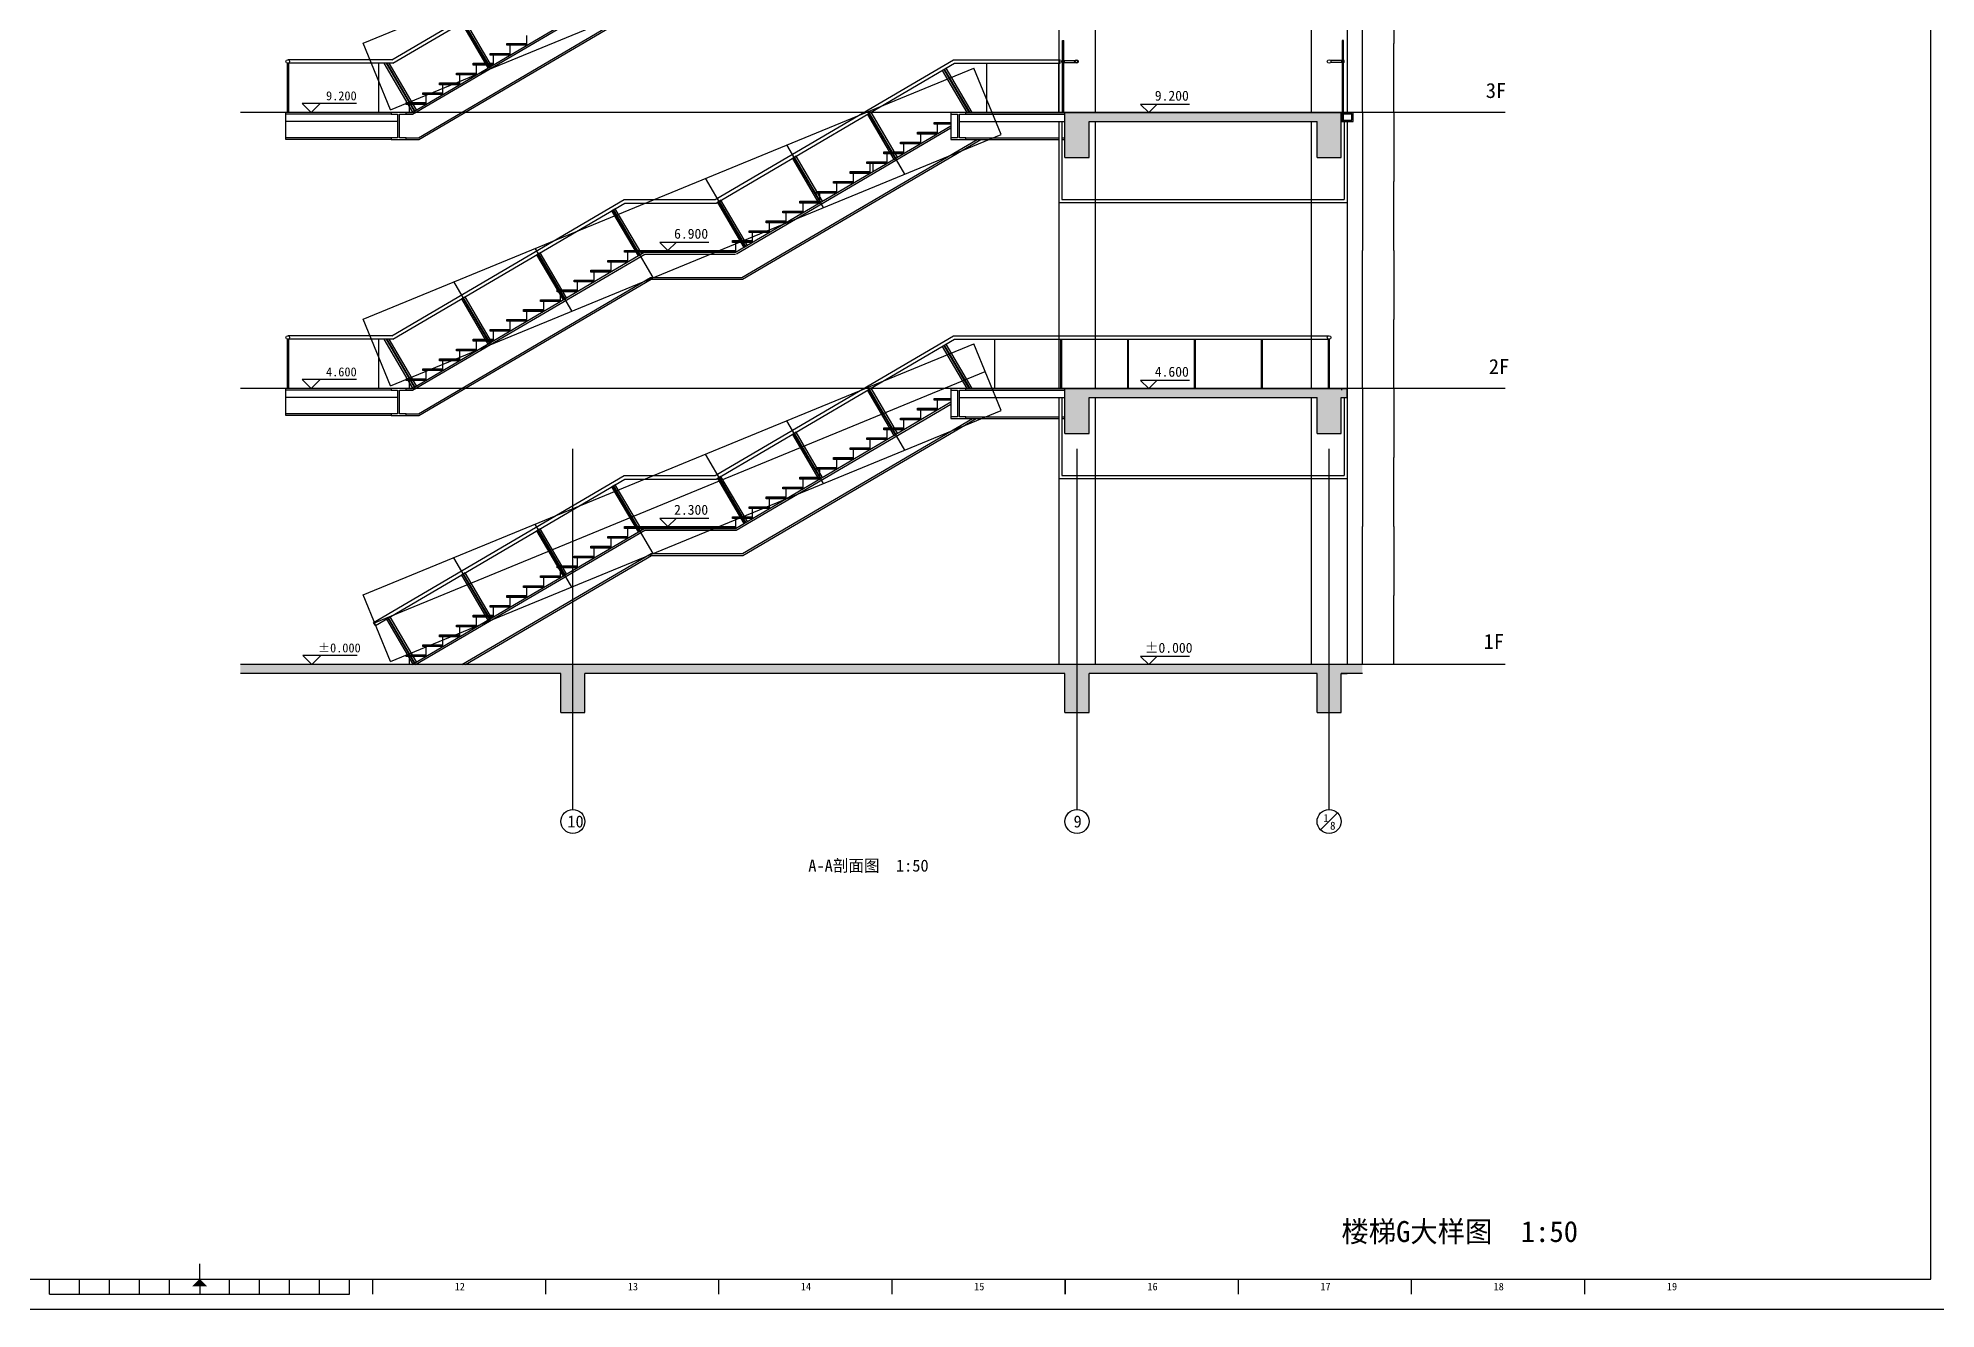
# Model space of a CAD drawing. Header units: metres. Extents: x 69328 to 144301, y -155016 to -112966.
# Drawn here: x 96735 to 128362, y -155016 to -133834 of the extents above; entities that cross this region are included whole.
import ezdxf

# ---------------------------------------------------------------- set-up
doc = ezdxf.new("R2010")
doc.units = ezdxf.units.M
for name, color, linetype in [('AXIS', 8, 'Continuous'), ('COL-S', 250, 'Continuous'), ('D-TEXT', 3, 'Continuous'), ('DIM', 3, 'Continuous'), ('FACE', 7, 'Continuous'), ('JG', 1, 'Continuous'), ('LINE', 7, 'Continuous'), ('RAILING', 6, 'Continuous'), ('REDLINE', 192, 'Continuous'), ('STAIR1', 111, 'Continuous'), ('STEEL', 8, 'Continuous'), ('TEXT', 7, 'Continuous'), ('TK', 9, 'Continuous'), ('WOOD', 33, 'Continuous')]:
    doc.layers.add(name, color=color, linetype=linetype)
doc.dimstyles.get("Standard").update_dxf_attribs({"dimtxt": 2.5, "dimasz": 2.5, "dimexe": 1.25, "dimexo": 0.625, "dimtad": 1, "dimcen": 2.5, "dimazin": 3, "dimtfac": 1, "dimtmove": 0, "dimatfit": 3})

# ---------------------------------------------------------------- blocks, each defined once
blk = doc.blocks.new('C-TAJIAOBAN')
at = {"linetype": 'BYBLOCK'}
blk.add_line((165, 15), (-165, 15), dxfattribs=at)
blk.add_lwpolyline([(-165, 30), (165, 30), (165, 0), (-165, 0)], close=True, dxfattribs=at)
blk = doc.blocks.new('*D41')
for p, q in [((118804.88, -139675.9), (118804.88, -141975.9)), ((118804.63, -141975.9), (118804.38, -141975.9)), ((118804.88, -144275.9), (118804.88, -141975.9)), ((118804.88, -141975.9), (118804.88, -141975.9)), ((118805.13, -141975.9), (118805.38, -141975.9))]:
    blk.add_line(p, q)
at = {"layer": 'Defpoints'}
for p in [(118804.88, -139675.9), (118804.88, -141975.9), (118804.88, -144275.9)]:
    blk.add_point(p, dxfattribs=at)
at = {"layer": 'DIM', "insert": (118804.88, -141974.775), "char_height": 1, "attachment_point": 5}
blk.add_mtext('0', dxfattribs=at)
blk = doc.blocks.new('*D42')
for p, q in [((118804.88, -135075.9), (118804.88, -137375.9)), ((118804.63, -137375.9), (118804.38, -137375.9)), ((118804.88, -139675.9), (118804.88, -137375.9)), ((118804.88, -137375.9), (118804.88, -137375.9)), ((118805.13, -137375.9), (118805.38, -137375.9))]:
    blk.add_line(p, q)
at = {"layer": 'Defpoints'}
for p in [(118804.88, -135075.9), (118804.88, -137375.9), (118804.88, -139675.9)]:
    blk.add_point(p, dxfattribs=at)
at = {"layer": 'DIM', "insert": (118804.88, -137374.775), "char_height": 1, "attachment_point": 5}
blk.add_mtext('0', dxfattribs=at)
blk = doc.blocks.new('*D43')
for p, q in [((118804.88, -130475.9), (118804.88, -132775.9)), ((118804.63, -132775.9), (118804.38, -132775.9)), ((118804.88, -135075.9), (118804.88, -132775.9)), ((118804.88, -132775.9), (118804.88, -132775.9)), ((118805.13, -132775.9), (118805.38, -132775.9))]:
    blk.add_line(p, q)
at = {"layer": 'Defpoints'}
for p in [(118804.88, -130475.9), (118804.88, -132775.9), (118804.88, -135075.9)]:
    blk.add_point(p, dxfattribs=at)
at = {"layer": 'DIM', "insert": (118804.88, -132774.775), "char_height": 1, "attachment_point": 5}
blk.add_mtext('0', dxfattribs=at)
blk = doc.blocks.new('*D48')
for p, q in [((119325.11, -132775.4), (119325.11, -133925.4)), ((119324.86, -133925.4), (119324.61, -133925.4)), ((119325.11, -135075.4), (119325.11, -133925.4)), ((119325.11, -133925.4), (119325.11, -133925.4)), ((119325.36, -133925.4), (119325.61, -133925.4))]:
    blk.add_line(p, q)
at = {"layer": 'Defpoints'}
for p in [(119325.11, -132775.4), (119325.11, -133925.4), (119325.11, -135075.4)]:
    blk.add_point(p, dxfattribs=at)
at = {"layer": 'DIM', "insert": (119325.11, -133924.275), "char_height": 1, "attachment_point": 5}
blk.add_mtext('164.3X14=0', dxfattribs=at)
blk = doc.blocks.new('*D49')
for p, q in [((119325.11, -135075.4), (119325.11, -136225.4)), ((119324.86, -136225.4), (119324.61, -136225.4)), ((119325.11, -137375.4), (119325.11, -136225.4)), ((119325.11, -136225.4), (119325.11, -136225.4)), ((119325.36, -136225.4), (119325.61, -136225.4))]:
    blk.add_line(p, q)
at = {"layer": 'Defpoints'}
for p in [(119325.11, -135075.4), (119325.11, -136225.4), (119325.11, -137375.4)]:
    blk.add_point(p, dxfattribs=at)
at = {"layer": 'DIM', "insert": (119325.11, -136224.275), "char_height": 1, "attachment_point": 5}
blk.add_mtext('164.3X14=0', dxfattribs=at)
blk = doc.blocks.new('*D50')
for p, q in [((119325.11, -137375.4), (119325.11, -138525.4)), ((119324.86, -138525.4), (119324.61, -138525.4)), ((119325.11, -139675.4), (119325.11, -138525.4)), ((119325.11, -138525.4), (119325.11, -138525.4)), ((119325.36, -138525.4), (119325.61, -138525.4))]:
    blk.add_line(p, q)
at = {"layer": 'Defpoints'}
for p in [(119325.11, -137375.4), (119325.11, -138525.4), (119325.11, -139675.4)]:
    blk.add_point(p, dxfattribs=at)
at = {"layer": 'DIM', "insert": (119325.11, -138524.275), "char_height": 1, "attachment_point": 5}
blk.add_mtext('164.3X14=0', dxfattribs=at)
blk = doc.blocks.new('*D51')
for p, q in [((119325.11, -139675.4), (119325.11, -140825.4)), ((119324.86, -140825.4), (119324.61, -140825.4)), ((119325.11, -141975.4), (119325.11, -140825.4)), ((119325.11, -140825.4), (119325.11, -140825.4)), ((119325.36, -140825.4), (119325.61, -140825.4))]:
    blk.add_line(p, q)
at = {"layer": 'Defpoints'}
for p in [(119325.11, -139675.4), (119325.11, -140825.4), (119325.11, -141975.4)]:
    blk.add_point(p, dxfattribs=at)
at = {"layer": 'DIM', "insert": (119325.11, -140824.275), "char_height": 1, "attachment_point": 5}
blk.add_mtext('164.3X14=0', dxfattribs=at)
blk = doc.blocks.new('*D52')
for p, q in [((119325.11, -141975.4), (119325.11, -143125.4)), ((119324.86, -143125.4), (119324.61, -143125.4)), ((119325.11, -144275.4), (119325.11, -143125.4)), ((119325.11, -143125.4), (119325.11, -143125.4)), ((119325.36, -143125.4), (119325.61, -143125.4))]:
    blk.add_line(p, q)
at = {"layer": 'Defpoints'}
for p in [(119325.11, -141975.4), (119325.11, -143125.4), (119325.11, -144275.4)]:
    blk.add_point(p, dxfattribs=at)
at = {"layer": 'DIM', "insert": (119325.11, -143124.275), "char_height": 1, "attachment_point": 5}
blk.add_mtext('164.3X14=0', dxfattribs=at)

msp = doc.modelspace()

# ---------------------------------------------------------------- hatches: boundary and pattern name
at = {"layer": 'COL-S'}
h = msp.add_hatch(dxfattribs=at)
h.set_pattern_fill('SOLID')
h.paths.add_polyline_path([(114248.28, -135225.9), (118048.28, -135225.9), (118048.28, -135825.9), (118448.28, -135825.9), (118448.28, -135075.9), (113848.28, -135075.9), (113848.28, -135825.9), (114248.28, -135825.9)])
h = msp.add_hatch(dxfattribs=at)
h.set_pattern_fill('SOLID')
h.paths.add_polyline_path([(113848.28, -139675.9), (113848.28, -140425.9), (114248.28, -140425.9), (114248.28, -139825.9), (118048.28, -139825.9), (118048.28, -140425.9), (118448.28, -140425.9), (118448.28, -139825.9), (118548.28, -139825.9), (118548.28, -139675.9)])

# ---------------------------------------------------------------- linework, layer by layer
at = {"layer": 'AXIS'}
for p, q in [((121179.9, -135075.9), (100108.74, -135075.9)), ((121179.9, -139675.9), (100108.74, -139675.9)), ((105648.28, -146690.87), (105648.28, -140679.36)), ((114048.28, -146690.87), (114048.28, -140679.36)), ((118248.28, -146690.87), (118248.28, -140679.36)), ((121179.9, -144275.9), (100108.74, -144275.9))]:
    msp.add_line(p, q, dxfattribs=at)
at = {"layer": 'COL-S'}
for points in [[(100108.74, -144425.9), (100108.74, -144275.9), (118804.88, -144425.9), (118804.88, -144275.9)], [(105448.28, -144425.9), (105848.28, -144425.9), (105448.28, -145075.9), (105848.28, -145075.9)], [(113848.28, -144425.9), (114248.28, -144425.9), (113848.28, -145075.9), (114248.28, -145075.9)], [(118048.28, -144425.9), (118448.28, -144425.9), (118048.28, -145075.9), (118448.28, -145075.9)]]:
    msp.add_solid(points, dxfattribs=at)
at = {"layer": 'D-TEXT'}
msp.add_line((118106.86, -147032.29), (118389.7, -146749.45), dxfattribs=at)
for centre in [(105648.28, -146890.87), (114048.28, -146890.87), (118248.28, -146890.87)]:
    msp.add_circle(centre, 200, dxfattribs=at)
at = {"layer": 'FACE'}
for p, q in [((113748.28, -135225.9), (113748.28, -136575.9)), ((113798.28, -135225.9), (113798.28, -136525.9)), ((118498.28, -135225.9), (118498.28, -136525.9)), ((118548.28, -135225.9), (118548.28, -136575.9)), ((113748.28, -136575.9), (118548.28, -136575.9)), ((113798.28, -136525.9), (118498.28, -136525.9)), ((113798.28, -139825.9), (113798.28, -141125.9)), ((118498.28, -139825.9), (118498.28, -141125.9)), ((118548.28, -139825.9), (118548.28, -141175.9)), ((113748.28, -140175.9), (113748.28, -141175.9)), ((113748.28, -141175.9), (118548.28, -141175.9)), ((113798.28, -141125.9), (118498.28, -141125.9))]:
    msp.add_line(p, q, dxfattribs=at)
at = {"layer": 'JG'}
for p, q in [((113848.28, -135075.9), (118448.28, -135075.9)), ((113848.28, -135825.9), (113848.28, -135075.9)), ((114248.28, -135225.9), (118048.28, -135225.9)), ((114248.28, -135825.9), (114248.28, -135225.9)), ((118048.28, -135825.9), (118048.28, -135225.9)), ((118448.28, -135825.9), (118448.28, -135075.9)), ((113848.28, -135825.9), (114248.28, -135825.9)), ((118048.28, -135825.9), (118448.28, -135825.9)), ((113848.28, -139675.9), (118548.28, -139675.9)), ((113848.28, -140425.9), (113848.28, -139675.9)), ((118548.28, -139825.9), (118548.28, -139675.9)), ((114248.28, -140425.9), (114248.28, -139825.9)), ((114248.28, -139825.9), (118048.28, -139825.9)), ((118048.28, -140425.9), (118048.28, -139825.9)), ((118448.28, -140425.9), (118448.28, -139825.9)), ((118448.28, -139825.9), (118548.28, -139825.9)), ((113848.28, -140425.9), (114248.28, -140425.9)), ((118048.28, -140425.9), (118448.28, -140425.9)), ((118804.88, -144275.9), (100108.74, -144275.9)), ((105448.28, -144425.9), (100108.74, -144425.9)), ((105448.28, -145075.9), (105448.28, -144425.9)), ((113848.28, -144425.9), (105848.28, -144425.9)), ((105848.28, -145075.9), (105848.28, -144425.9)), ((113848.28, -145075.9), (113848.28, -144425.9)), ((114248.28, -145075.9), (114248.28, -144425.9)), ((118048.28, -144425.9), (114248.28, -144425.9)), ((118048.28, -145075.9), (118048.28, -144425.9)), ((118804.88, -144425.9), (118448.28, -144425.9)), ((118448.28, -145075.9), (118448.28, -144425.9)), ((118448.28, -144425.9), (118548.28, -144425.9)), ((105448.28, -145075.9), (105848.28, -145075.9)), ((113848.28, -145075.9), (114248.28, -145075.9)), ((118048.28, -145075.9), (118448.28, -145075.9))]:
    msp.add_line(p, q, dxfattribs=at)
at = {"layer": 'LINE'}
for p, q in [((113748.28, -130625.9), (113748.28, -135075.9)), ((114348.28, -130625.9), (114348.28, -135075.9)), ((117948.28, -130625.9), (117948.28, -135075.9)), ((118548.28, -131975.9), (118548.28, -135075.9)), ((113748.28, -135225.9), (113748.28, -139675.9)), ((114348.28, -135225.9), (114348.28, -139675.9)), ((117948.28, -135225.9), (117948.28, -139675.9)), ((118548.28, -136575.9), (118548.28, -144275.9)), ((113748.28, -139825.9), (113748.28, -144275.9)), ((114348.28, -139825.9), (114348.28, -144275.9)), ((117948.28, -139825.9), (117948.28, -144275.9))]:
    msp.add_line(p, q, dxfattribs=at)
at = {"layer": 'RAILING'}
for p, q in [((118448.28, -135075.9), (118448.28, -135225.9)), ((118448.28, -135075.9), (118468.28, -135075.9)), ((118468.28, -135095.9), (118448.28, -135095.9)), ((118448.28, -135205.9), (118628.28, -135205.9)), ((118448.28, -135225.9), (118648.28, -135225.9)), ((118488.28, -135075.9), (118648.28, -135075.9)), ((118488.28, -135095.9), (118628.28, -135095.9)), ((118628.28, -135205.9), (118628.28, -135095.9)), ((118648.28, -135225.9), (118648.28, -135075.9)), ((118468.28, -139695.9), (118448.28, -139695.9))]:
    msp.add_line(p, q, dxfattribs=at)
at = {"layer": 'REDLINE'}
for p, q in [((104259.41, -134319.01), (103819.14, -133568.64)), ((104268.03, -134313.95), (103827.76, -133563.58)), ((104598.28, -133955.9), (104598.28, -134120.19)), ((104878.28, -133791.61), (104878.28, -133955.9)), ((102982.91, -135067.98), (102506.43, -134255.9)), ((103008.78, -135052.8), (102541.22, -134255.9)), ((103017.41, -135047.74), (102552.81, -134255.9)), ((103043.28, -135032.56), (102587.59, -134255.9)), ((104038.28, -134284.47), (104038.28, -134448.76)), ((104318.28, -134120.19), (104318.28, -134284.47)), ((112219.32, -135075.9), (111807.24, -134373.58)), ((112254.1, -135075.9), (111833.11, -134358.4)), ((112265.69, -135075.9), (111841.74, -134353.34)), ((112300.48, -135075.9), (111867.61, -134338.15)), ((103478.28, -134613.04), (103478.28, -134777.33)), ((103758.28, -134448.76), (103758.28, -134613.04)), ((102918.28, -134941.61), (102918.28, -135075.9)), ((102982.91, -135067.98), (103043.28, -135032.56)), ((103198.28, -134777.33), (103198.28, -134941.61)), ((111022.76, -135842.56), (110582.49, -135092.18)), ((111031.39, -135837.5), (110591.12, -135087.12)), ((111718.28, -135270.19), (111718.28, -135434.47)), ((111158.28, -135598.76), (111158.28, -135763.04)), ((111438.28, -135434.47), (111438.28, -135598.76)), ((109772.14, -136576.34), (109331.87, -135825.97)), ((109780.76, -136571.28), (109340.49, -135820.91)), ((110598.28, -135927.33), (110598.28, -136091.61)), ((110648.28, -135927.33), (110648.28, -136062.28)), ((110878.28, -135763.04), (110878.28, -135927.33)), ((110038.28, -136255.9), (110038.28, -136420.19)), ((110318.28, -136091.61), (110318.28, -136255.9)), ((108521.51, -137310.12), (108081.24, -136559.75)), ((108530.14, -137305.06), (108089.87, -136554.69)), ((109478.28, -136584.47), (109478.28, -136748.76)), ((109758.28, -136420.19), (109758.28, -136584.47)), ((106760.66, -137451.44), (106320.38, -136701.07)), ((106769.28, -137446.38), (106329.01, -136696.01)), ((108918.28, -136913.04), (108918.28, -137077.33)), ((109198.28, -136748.76), (109198.28, -136913.04)), ((108358.28, -137241.61), (108358.28, -137405.9)), ((108638.28, -137077.33), (108638.28, -137241.61)), ((105510.03, -138185.23), (105069.76, -137434.85)), ((105518.66, -138180.17), (105078.39, -137429.79)), ((106278.28, -137570.19), (106278.28, -137734.47)), ((106558.28, -137405.9), (106558.28, -137570.19)), ((105998.28, -137734.47), (105998.28, -137898.76)), ((104259.41, -138919.01), (103819.14, -138168.64)), ((104268.03, -138913.95), (103827.76, -138163.58)), ((105438.28, -138063.04), (105438.28, -138227.33)), ((105718.28, -137898.76), (105718.28, -138063.04)), ((104878.28, -138391.61), (104878.28, -138555.9)), ((105158.28, -138227.33), (105158.28, -138391.61)), ((104318.28, -138720.19), (104318.28, -138884.47)), ((104598.28, -138555.9), (104598.28, -138720.19)), ((102982.91, -139667.98), (102506.43, -138855.9)), ((103008.78, -139652.8), (102541.22, -138855.9)), ((103017.41, -139647.74), (102552.81, -138855.9)), ((103043.28, -139632.56), (102587.59, -138855.9)), ((103758.28, -139048.76), (103758.28, -139213.04)), ((104038.28, -138884.47), (104038.28, -139048.76)), ((112219.32, -139675.9), (111807.24, -138973.58)), ((112254.1, -139675.9), (111833.11, -138958.4)), ((112265.69, -139675.9), (111841.74, -138953.34)), ((112300.48, -139675.9), (111867.61, -138938.15)), ((103198.28, -139377.33), (103198.28, -139541.61)), ((103478.28, -139213.04), (103478.28, -139377.33)), ((102918.28, -139541.61), (102918.28, -139675.9)), ((102982.91, -139667.98), (103043.28, -139632.56)), ((111022.76, -140442.56), (110582.49, -139692.18)), ((111031.39, -140437.5), (110591.12, -139687.12)), ((111438.28, -140034.47), (111438.28, -140198.76)), ((111718.28, -139870.19), (111718.28, -140034.47)), ((109780.76, -141171.28), (109340.49, -140420.91)), ((110878.28, -140363.04), (110878.28, -140527.33)), ((111158.28, -140198.76), (111158.28, -140363.04)), ((109772.14, -141176.34), (109331.87, -140425.97)), ((110318.28, -140691.61), (110318.28, -140855.9)), ((110598.28, -140527.33), (110598.28, -140691.61)), ((109758.28, -141020.19), (109758.28, -141184.47)), ((110038.28, -140855.9), (110038.28, -141020.19)), ((106760.66, -142051.44), (106320.38, -141301.07)), ((106769.28, -142046.38), (106329.01, -141296.01)), ((108521.51, -141910.12), (108081.24, -141159.75)), ((108530.14, -141905.06), (108089.87, -141154.69)), ((109198.28, -141348.76), (109198.28, -141513.04)), ((109478.28, -141184.47), (109478.28, -141348.76)), ((108638.28, -141677.33), (108638.28, -141841.61)), ((108918.28, -141513.04), (108918.28, -141677.33)), ((108358.28, -141841.61), (108358.28, -142005.9)), ((105510.03, -142785.23), (105069.76, -142034.85)), ((105518.66, -142780.17), (105078.39, -142029.79)), ((106278.28, -142170.19), (106278.28, -142334.47)), ((106558.28, -142005.9), (106558.28, -142170.19)), ((105718.28, -142498.76), (105718.28, -142663.04)), ((105998.28, -142334.47), (105998.28, -142498.76)), ((104259.41, -143519.01), (103819.14, -142768.64)), ((104268.03, -143513.95), (103827.76, -142763.58)), ((105158.28, -142827.33), (105158.28, -142991.61)), ((105438.28, -142663.04), (105438.28, -142827.33)), ((104598.28, -143155.9), (104598.28, -143320.19)), ((104878.28, -142991.61), (104878.28, -143155.9)), ((103008.78, -144252.8), (102568.51, -143502.42)), ((103017.41, -144247.74), (102577.14, -143497.36)), ((104038.28, -143484.47), (104038.28, -143648.76)), ((104318.28, -143320.19), (104318.28, -143484.47)), ((103478.28, -143813.04), (103478.28, -143977.33)), ((103758.28, -143648.76), (103758.28, -143813.04)), ((102918.28, -144141.61), (102918.28, -144275.9)), ((103198.28, -143977.33), (103198.28, -144141.61))]:
    msp.add_line(p, q, dxfattribs=at)
for points in [[(103853.64, -133548.4), (103793.26, -133583.82), (104233.53, -134334.2), (104293.91, -134298.77)], [(110616.99, -135071.94), (110556.62, -135107.36), (110996.89, -135857.74), (111057.26, -135822.31)], [(109366.37, -135805.72), (109305.99, -135841.15), (109746.26, -136591.52), (109806.64, -136556.1)], [(108115.74, -136539.51), (108055.37, -136574.93), (108495.64, -137325.31), (108556.01, -137289.88)], [(106354.88, -136680.83), (106294.51, -136716.25), (106734.78, -137466.63), (106795.16, -137431.2)], [(105104.26, -137414.61), (105043.89, -137450.04), (105484.16, -138200.41), (105544.53, -138164.99)], [(103853.64, -138148.4), (103793.26, -138183.82), (104233.53, -138934.2), (104293.91, -138898.77)], [(110616.99, -139671.94), (110556.62, -139707.36), (110996.89, -140457.74), (111057.26, -140422.31)], [(109366.37, -140405.72), (109305.99, -140441.15), (109746.26, -141191.52), (109806.64, -141156.1)], [(106354.88, -141280.83), (106294.51, -141316.25), (106734.78, -142066.63), (106795.16, -142031.2)], [(108115.74, -141139.51), (108055.37, -141174.93), (108495.64, -141925.31), (108556.01, -141889.88)], [(105104.26, -142014.61), (105043.89, -142050.04), (105484.16, -142800.41), (105544.53, -142764.99)], [(103853.64, -142748.4), (103793.26, -142783.82), (104233.53, -143534.2), (104293.91, -143498.77)], [(102603.01, -143482.18), (102542.64, -143517.61), (102982.91, -144267.98), (103043.28, -144232.56)]]:
    msp.add_lwpolyline(points, close=True, dxfattribs=at)
at = {"layer": 'STAIR1'}
for p, q in [((102154.75, -133919.99), (112327.34, -129734.49)), ((102611.35, -135029.73), (112783.94, -130844.23)), ((104278.02, -134340.85), (103664.36, -133294.97)), ((102611.35, -135029.73), (102154.75, -133919.99)), ((113808.28, -135075.9), (113808.28, -133875.9)), ((113808.28, -133875.9), (113828.28, -133875.9)), ((113828.28, -135075.9), (113828.28, -133875.9)), ((118468.28, -133875.9), (118468.28, -135205.9)), ((118488.28, -133875.9), (118468.28, -133875.9)), ((118488.28, -135205.9), (118488.28, -133875.9)), ((100888.28, -134254.18), (100888.28, -135075.9)), ((100908.28, -134254.18), (100908.28, -135075.9)), ((102154.75, -138519.99), (112327.34, -134334.49)), ((102408.28, -134255.9), (102408.28, -135075.9)), ((112783.94, -135444.23), (112327.34, -134334.49)), ((112548.28, -135075.9), (112548.28, -134255.9)), ((113748.28, -135075.9), (113748.28, -134255.9)), ((113798.28, -134210.9), (114012.3, -134210.9)), ((113798.28, -134240.9), (113798.28, -134210.9)), ((113798.28, -134240.9), (114012.3, -134240.9)), ((113838.28, -134240.9), (113838.28, -134210.9)), ((118498.28, -134210.9), (118274.26, -134210.9)), ((118498.28, -134240.9), (118274.26, -134240.9)), ((118458.28, -134240.9), (118458.28, -134210.9)), ((118498.28, -134240.9), (118498.28, -134210.9)), ((111180.17, -136100.96), (110566.52, -135055.09)), ((102611.35, -139629.73), (112783.94, -135444.23)), ((109825.94, -136658.16), (109212.29, -135612.28)), ((108471.71, -137215.36), (107858.06, -136169.48)), ((106986.48, -137826.45), (106372.83, -136780.58)), ((105632.25, -138383.65), (105018.6, -137337.78)), ((104278.02, -138940.85), (103664.36, -137894.97)), ((102611.35, -139629.73), (102154.75, -138519.99)), ((100888.28, -138854.18), (100888.28, -139675.9)), ((100908.28, -138854.18), (100908.28, -139675.9)), ((102154.6, -143116.16), (112327.19, -138930.66)), ((102408.28, -138855.9), (102408.28, -139675.9)), ((112783.79, -140040.4), (112327.19, -138930.66)), ((112678.28, -139675.9), (112678.28, -138855.9)), ((113778.28, -139675.9), (113778.28, -138855.9)), ((113793.28, -139675.9), (113793.28, -138855.9)), ((114893.28, -139675.9), (114893.28, -138855.9)), ((114908.28, -139675.9), (114908.28, -138855.9)), ((116008.28, -139675.9), (116008.28, -138855.9)), ((116023.28, -139675.9), (116023.28, -138855.9)), ((117123.28, -139675.9), (117123.28, -138855.9)), ((117138.28, -139675.9), (117138.28, -138855.9)), ((118238.28, -139675.9), (118238.28, -138855.9)), ((118258.28, -139675.9), (118258.28, -138855.9)), ((102344.85, -143578.55), (112517.44, -139393.05)), ((111180.17, -140700.96), (110566.52, -139655.09)), ((102611.21, -144225.9), (112783.79, -140040.4)), ((109825.94, -141258.16), (109212.29, -140212.28)), ((108471.71, -141815.36), (107858.06, -140769.48)), ((106986.48, -142426.45), (106372.83, -141380.58)), ((105632.25, -142983.65), (105018.6, -141937.78)), ((104278.02, -143540.85), (103664.36, -142494.97)), ((102611.21, -144225.9), (102154.6, -143116.16))]:
    msp.add_line(p, q, dxfattribs=at)
at = {"layer": 'STEEL'}
for p, q in [((102631.5, -134195.9), (106500.37, -131925.9)), ((102647.81, -134255.9), (106516.68, -131985.9)), ((102969.41, -135075.9), (106838.28, -132805.9)), ((102977.56, -135105.9), (106846.43, -132835.9)), ((103075.38, -135495.9), (106944.25, -133225.9)), ((103083.53, -135525.9), (106952.4, -133255.9)), ((102631.5, -134195.9), (100898.28, -134195.9)), ((102647.81, -134255.9), (100898.28, -134255.9)), ((108020.37, -136525.9), (111991.5, -134195.9)), ((108036.68, -136585.9), (112007.81, -134255.9)), ((111991.5, -134195.9), (113768.28, -134195.9)), ((112007.81, -134255.9), (113768.28, -134255.9)), ((113768.28, -134255.9), (113768.28, -134195.9)), ((102618.28, -135075.9), (100868.28, -135075.9)), ((100868.28, -135525.9), (100868.28, -135075.9)), ((102618.28, -135105.9), (100868.28, -135105.9)), ((102728.28, -135225.9), (100868.28, -135225.9)), ((102868.28, -135075.9), (102969.41, -135075.9)), ((102868.28, -135105.9), (102977.56, -135105.9)), ((108358.28, -137405.9), (111948.28, -135299.52)), ((108373.46, -137431.77), (111948.28, -135334.3)), ((111948.28, -135075.9), (111948.28, -135525.9)), ((112088.28, -135225.9), (113848.28, -135225.9)), ((112198.28, -135075.9), (113848.28, -135075.9)), ((112198.28, -135105.9), (113848.28, -135105.9)), ((102618.28, -135495.9), (100868.28, -135495.9)), ((102618.28, -135525.9), (100868.28, -135525.9)), ((102868.28, -135495.9), (103075.38, -135495.9)), ((102868.28, -135525.9), (103083.53, -135525.9)), ((108464.25, -137825.9), (112384.25, -135525.9)), ((108472.4, -137855.9), (112443.53, -135525.9)), ((112198.28, -135495.9), (113748.28, -135495.9)), ((112198.28, -135525.9), (113748.28, -135525.9)), ((113798.28, -135495.9), (113848.28, -135495.9)), ((113798.28, -135525.9), (113848.28, -135525.9)), ((102631.5, -138795.9), (106500.37, -136525.9)), ((102647.81, -138855.9), (106516.68, -136585.9)), ((106500.37, -136525.9), (108020.37, -136525.9)), ((106516.68, -136585.9), (108036.68, -136585.9)), ((102969.41, -139675.9), (106838.28, -137405.9)), ((102977.56, -139705.9), (106846.43, -137435.9)), ((106838.28, -137405.9), (108358.28, -137405.9)), ((106846.43, -137435.9), (108358.28, -137435.9)), ((103075.38, -140095.9), (106944.25, -137825.9)), ((103083.53, -140125.9), (106952.4, -137855.9)), ((106944.25, -137825.9), (108464.25, -137825.9)), ((106952.4, -137855.9), (108472.4, -137855.9)), ((102631.5, -138795.9), (100898.28, -138795.9)), ((108020.37, -141125.9), (111991.5, -138795.9)), ((111991.5, -138795.9), (118248.28, -138795.9)), ((102647.81, -138855.9), (100898.28, -138855.9)), ((108036.68, -141185.9), (112007.81, -138855.9)), ((112007.81, -138855.9), (118248.38, -138855.9)), ((102618.28, -139675.9), (100868.28, -139675.9)), ((100868.28, -140125.9), (100868.28, -139675.9)), ((102618.28, -139705.9), (100868.28, -139705.9)), ((102868.28, -139675.9), (102969.41, -139675.9)), ((102868.28, -139705.9), (102977.56, -139705.9)), ((111948.28, -139675.9), (111948.28, -140175.9)), ((112198.28, -139675.9), (113848.28, -139675.9)), ((112198.28, -139705.9), (113848.28, -139705.9)), ((102728.28, -139825.9), (100868.28, -139825.9)), ((102618.28, -140095.9), (100868.28, -140095.9)), ((102868.28, -140095.9), (103075.38, -140095.9)), ((108358.28, -142005.9), (111948.28, -139899.52)), ((108366.43, -142035.9), (111948.28, -139934.3)), ((112088.28, -139825.9), (113848.28, -139825.9)), ((102618.28, -140125.9), (100868.28, -140125.9)), ((102868.28, -140125.9), (103083.53, -140125.9)), ((108472.4, -142425.9), (112307.18, -140175.9)), ((108480.55, -142455.9), (112366.46, -140175.9)), ((112198.28, -140145.9), (113748.28, -140145.9)), ((112198.28, -140175.9), (113748.28, -140175.9)), ((113798.28, -140145.9), (113848.28, -140145.9)), ((113798.28, -140175.9), (113848.28, -140175.9)), ((102328.29, -143573.81), (106500.37, -141125.9)), ((102358.65, -143625.56), (106516.68, -141185.9)), ((106500.37, -141125.9), (108020.37, -141125.9)), ((106516.68, -141185.9), (108036.68, -141185.9)), ((102969.41, -144275.9), (106838.28, -142005.9)), ((103028.69, -144275.9), (106846.43, -142035.9)), ((106838.28, -142005.9), (108358.28, -142005.9)), ((106846.43, -142035.9), (108366.43, -142035.9)), ((103799.35, -144275.9), (106952.4, -142425.9)), ((103858.64, -144275.9), (106960.55, -142455.9)), ((106952.4, -142425.9), (108472.4, -142425.9)), ((106960.55, -142455.9), (108480.55, -142455.9)), ((102358.65, -143625.56), (102328.29, -143573.81))]:
    msp.add_line(p, q, dxfattribs=at)
for points in [[(102868.28, -135075.9), (102618.28, -135075.9), (102618.28, -135105.9), (102728.28, -135105.9), (102728.28, -135495.9), (102618.28, -135495.9), (102618.28, -135525.9), (102868.28, -135525.9), (102868.28, -135495.9), (102758.28, -135495.9), (102758.28, -135105.9), (102868.28, -135105.9)], [(112198.28, -135075.9), (111948.28, -135075.9), (111948.28, -135105.9), (112058.28, -135105.9), (112058.28, -135495.9), (111948.28, -135495.9), (111948.28, -135525.9), (112198.28, -135525.9), (112198.28, -135495.9), (112088.28, -135495.9), (112088.28, -135105.9), (112198.28, -135105.9)], [(102868.28, -139675.9), (102618.28, -139675.9), (102618.28, -139705.9), (102728.28, -139705.9), (102728.28, -140095.9), (102618.28, -140095.9), (102618.28, -140125.9), (102868.28, -140125.9), (102868.28, -140095.9), (102758.28, -140095.9), (102758.28, -139705.9), (102868.28, -139705.9)], [(112198.28, -139675.9), (111948.28, -139675.9), (111948.28, -139705.9), (112058.28, -139705.9), (112058.28, -140145.9), (111948.28, -140145.9), (111948.28, -140175.9), (112198.28, -140175.9), (112198.28, -140145.9), (112088.28, -140145.9), (112088.28, -139705.9), (112198.28, -139705.9)]]:
    msp.add_lwpolyline(points, close=True, dxfattribs=at)
for centre, radius in [((100898.28, -134225.9), 30), ((114038.28, -134225.9), 30), ((114038.28, -134225.9), 20), ((118248.28, -134225.9), 30), ((100898.28, -138825.9), 30), ((118248.28, -138825.9), 30)]:
    msp.add_circle(centre, radius, dxfattribs=at)
at = {"layer": 'TEXT'}
for points in [[(102042.34, -134926.2), (101136.84, -134926.2), (101286.54, -135075.9), (101436.25, -134926.2)], [(115924.31, -134940.9), (115107.73, -134940.9), (115242.73, -135075.9), (115377.73, -134940.9)], [(107914.86, -137240.9), (107098.28, -137240.9), (107233.28, -137375.9), (107368.28, -137240.9)], [(102042.34, -139526.2), (101136.84, -139526.2), (101286.54, -139675.9), (101436.25, -139526.2)], [(115924.31, -139540.9), (115107.73, -139540.9), (115242.73, -139675.9), (115377.73, -139540.9)], [(107914.86, -141840.9), (107098.28, -141840.9), (107233.28, -141975.9), (107368.28, -141840.9)], [(102054.12, -144126.2), (101148.63, -144126.2), (101298.33, -144275.9), (101448.03, -144126.2)], [(115924.31, -144140.9), (115107.73, -144140.9), (115242.73, -144275.9), (115377.73, -144140.9)]]:
    msp.add_lwpolyline(points, dxfattribs=at)
at = {"layer": 'TK'}
for p, q in [((99430.66, -154513.33), (99430.66, -154263.33)), ((96927.91, -154766.04), (96927.91, -154516.04)), ((97427.91, -154766.04), (97427.91, -154516.04)), ((97927.91, -154766.04), (97927.91, -154516.04)), ((98427.91, -154766.04), (98427.91, -154516.04)), ((98927.91, -154766.04), (98927.91, -154516.04)), ((99927.91, -154766.04), (99927.91, -154516.04)), ((100427.91, -154766.04), (100427.91, -154516.04)), ((100927.91, -154766.04), (100927.91, -154516.04)), ((101427.91, -154766.04), (101427.91, -154516.04)), ((101927.91, -154766.04), (101927.91, -154516.04)), ((102312.91, -154766.04), (102312.91, -154516.04)), ((105197.91, -154766.04), (105197.91, -154516.04)), ((108082.91, -154766.04), (108082.91, -154516.04)), ((110967.91, -154766.04), (110967.91, -154516.04)), ((113852.91, -154516.04), (113852.91, -154766.04)), ((113852.91, -154766.04), (113852.91, -154516.04)), ((116737.91, -154766.04), (116737.91, -154516.04)), ((119622.91, -154766.04), (119622.91, -154516.04)), ((122507.91, -154766.04), (122507.91, -154516.04)), ((96927.91, -154766.04), (101927.91, -154766.04)), ((69327.91, -155016.04), (128777.91, -155016.04))]:
    msp.add_line(p, q, dxfattribs=at)
msp.add_lwpolyline([(128277.91, -154516.04), (128277.91, -113466.04), (70577.91, -113466.04), (70577.91, -154516.04)], close=True, dxfattribs=at)
msp.add_lwpolyline([(99430.66, -154638.33), (99430.66, -154763.33)], dxfattribs=at)
msp.add_solid([(99555.66, -154638.33), (99305.66, -154638.33), (99430.66, -154513.33)], dxfattribs=at)
at = {"layer": 'WOOD'}
for p, q in [((111948.28, -135255.19), (111668.28, -135255.19)), ((108358.28, -137390.9), (106508.28, -137390.9)), ((111948.28, -139855.19), (111668.28, -139855.19)), ((108358.28, -141990.9), (106508.28, -141990.9))]:
    msp.add_line(p, q, dxfattribs=at)
for points in [[(111668.28, -135240.19), (111948.28, -135240.19), (111948.28, -135270.19), (111668.28, -135270.19)], [(106508.28, -137375.9), (108358.28, -137375.9), (108358.28, -137405.9), (106508.28, -137405.9)], [(111668.28, -139840.19), (111948.28, -139840.19), (111948.28, -139870.19), (111668.28, -139870.19)], [(106508.28, -141975.9), (108358.28, -141975.9), (108358.28, -142005.9), (106508.28, -142005.9)]]:
    msp.add_lwpolyline(points, close=True, dxfattribs=at)

# ---------------------------------------------------------------- block references
for p in [(104433.28, -134120.19), (104713.28, -133955.9), (104153.28, -134284.47), (103593.28, -134613.04), (103873.28, -134448.76), (103033.28, -134941.61), (103313.28, -134777.33), (111273.28, -135598.76), (111553.28, -135434.47), (110713.28, -135927.33), (110993.28, -135763.04), (110153.28, -136255.9), (110433.28, -136091.61), (109593.28, -136584.47), (109873.28, -136420.19), (109033.28, -136913.04), (109313.28, -136748.76), (108473.28, -137241.61), (108753.28, -137077.33), (106393.28, -137570.19), (105833.28, -137898.76), (106113.28, -137734.47), (105273.28, -138227.33), (105553.28, -138063.04), (104993.28, -138391.61), (104433.28, -138720.19), (104713.28, -138555.9), (103873.28, -139048.76), (104153.28, -138884.47), (103313.28, -139377.33), (103593.28, -139213.04), (103033.28, -139541.61), (111553.28, -140034.47), (110993.28, -140363.04), (111273.28, -140198.76), (110433.28, -140691.61), (110713.28, -140527.33), (109873.28, -141020.19), (110153.28, -140855.9), (109313.28, -141348.76), (109593.28, -141184.47), (108753.28, -141677.33), (109033.28, -141513.04), (108473.28, -141841.61), (106113.28, -142334.47), (106393.28, -142170.19), (105553.28, -142663.04), (105833.28, -142498.76), (105273.28, -142827.33), (104713.28, -143155.9), (104993.28, -142991.61), (104153.28, -143484.47), (104433.28, -143320.19), (103593.28, -143813.04), (103873.28, -143648.76), (103033.28, -144141.61), (103313.28, -143977.33)]:
    msp.add_blockref('C-TAJIAOBAN', p, dxfattribs=at)

# ---------------------------------------------------------------- texts
at = {"layer": 'D-TEXT'}
for s, height, p in [('10', 200, (105556.19, -146990.87)), ('9', 200, (113990.87, -146990.87)), ('1', 133.33, (118154.42, -146900.4))]:
    msp.add_text(s, height=height, dxfattribs=at).set_placement(p)
msp.add_text('8', height=133.33, rotation=360, dxfattribs=at).set_placement((118264.76, -147027.56))
at = {"layer": 'TEXT'}
for s, height, p in [('9.200', 150, (101535.64, -134872.95)), ('4.600', 150, (101535.64, -139472.95)), ('%%P0.000', 150, (101398.85, -144072.95)), ('A-A剖面图  1:50', 200, (109571.2, -147726.21)), ('楼梯G大样图  1:50', 350, (118454.81, -153899.27))]:
    msp.add_text(s, height=height, rotation=360, dxfattribs=at).set_placement(p)
for s, height, p in [('9.200', 166.67, (115344.54, -134879.36)), ('3F', 250, (120860.28, -134834.17)), ('6.900', 166.67, (107335.09, -137179.36)), ('4.600', 166.67, (115344.54, -139479.36)), ('2F', 250, (120910.59, -139434.17)), ('2.300', 166.67, (107335.09, -141779.36)), ('%%p0.000', 166.67, (115179.46, -144079.36)), ('1F', 250, (120823.12, -144015.89))]:
    msp.add_text(s, height=height, dxfattribs=at).set_placement(p)
at = {"layer": 'TK'}
for s, p in [('12', (103679.52, -154703.54)), ('13', (106564.52, -154703.54)), ('14', (109446.99, -154703.54)), ('15', (112334.52, -154703.54)), ('16', (115222.05, -154703.54)), ('17', (118104.52, -154703.54)), ('18', (120989.52, -154703.54)), ('19', (123877.05, -154703.54))]:
    msp.add_text(s, height=125, dxfattribs=at).set_placement(p)

# ---------------------------------------------------------------- dimensions: what is measured, and where the dimension line sits
at = {"layer": 'DIM'}
for base, p1, p2, picture, middle in [((118804.88, -132775.9), (118804.88, -130475.9), (118804.88, -135075.9), '*D43', (118804.88, -132774.775)), ((118804.88, -137375.9), (118804.88, -135075.9), (118804.88, -139675.9), '*D42', (118804.88, -137374.775)), ((118804.88, -141975.9), (118804.88, -139675.9), (118804.88, -144275.9), '*D41', (118804.88, -141974.775))]:
    dim = msp.add_linear_dim(base=base, p1=p1, p2=p2, dimstyle='Standard', dxfattribs=at)
    dim.commit()
    dim.dimension.update_dxf_attribs({"geometry": picture, "text_midpoint": middle})
for base, p1, p2, picture, middle in [((119325.11, -133925.4), (119325.11, -135075.4), (119325.11, -132775.4), '*D48', (119325.11, -133924.275)), ((119325.11, -136225.4), (119325.11, -137375.4), (119325.11, -135075.4), '*D49', (119325.11, -136224.275)), ((119325.11, -138525.4), (119325.11, -139675.4), (119325.11, -137375.4), '*D50', (119325.11, -138524.275)), ((119325.11, -140825.4), (119325.11, -141975.4), (119325.11, -139675.4), '*D51', (119325.11, -140824.275)), ((119325.11, -143125.4), (119325.11, -144275.4), (119325.11, -141975.4), '*D52', (119325.11, -143124.275))]:
    dim = msp.add_linear_dim(base=base, p1=p1, p2=p2, text='164.3X14=<>', dimstyle='Standard', dxfattribs=at)
    dim.commit()
    dim.dimension.update_dxf_attribs({"geometry": picture, "text_midpoint": middle})

doc.saveas('drawing.dxf')
